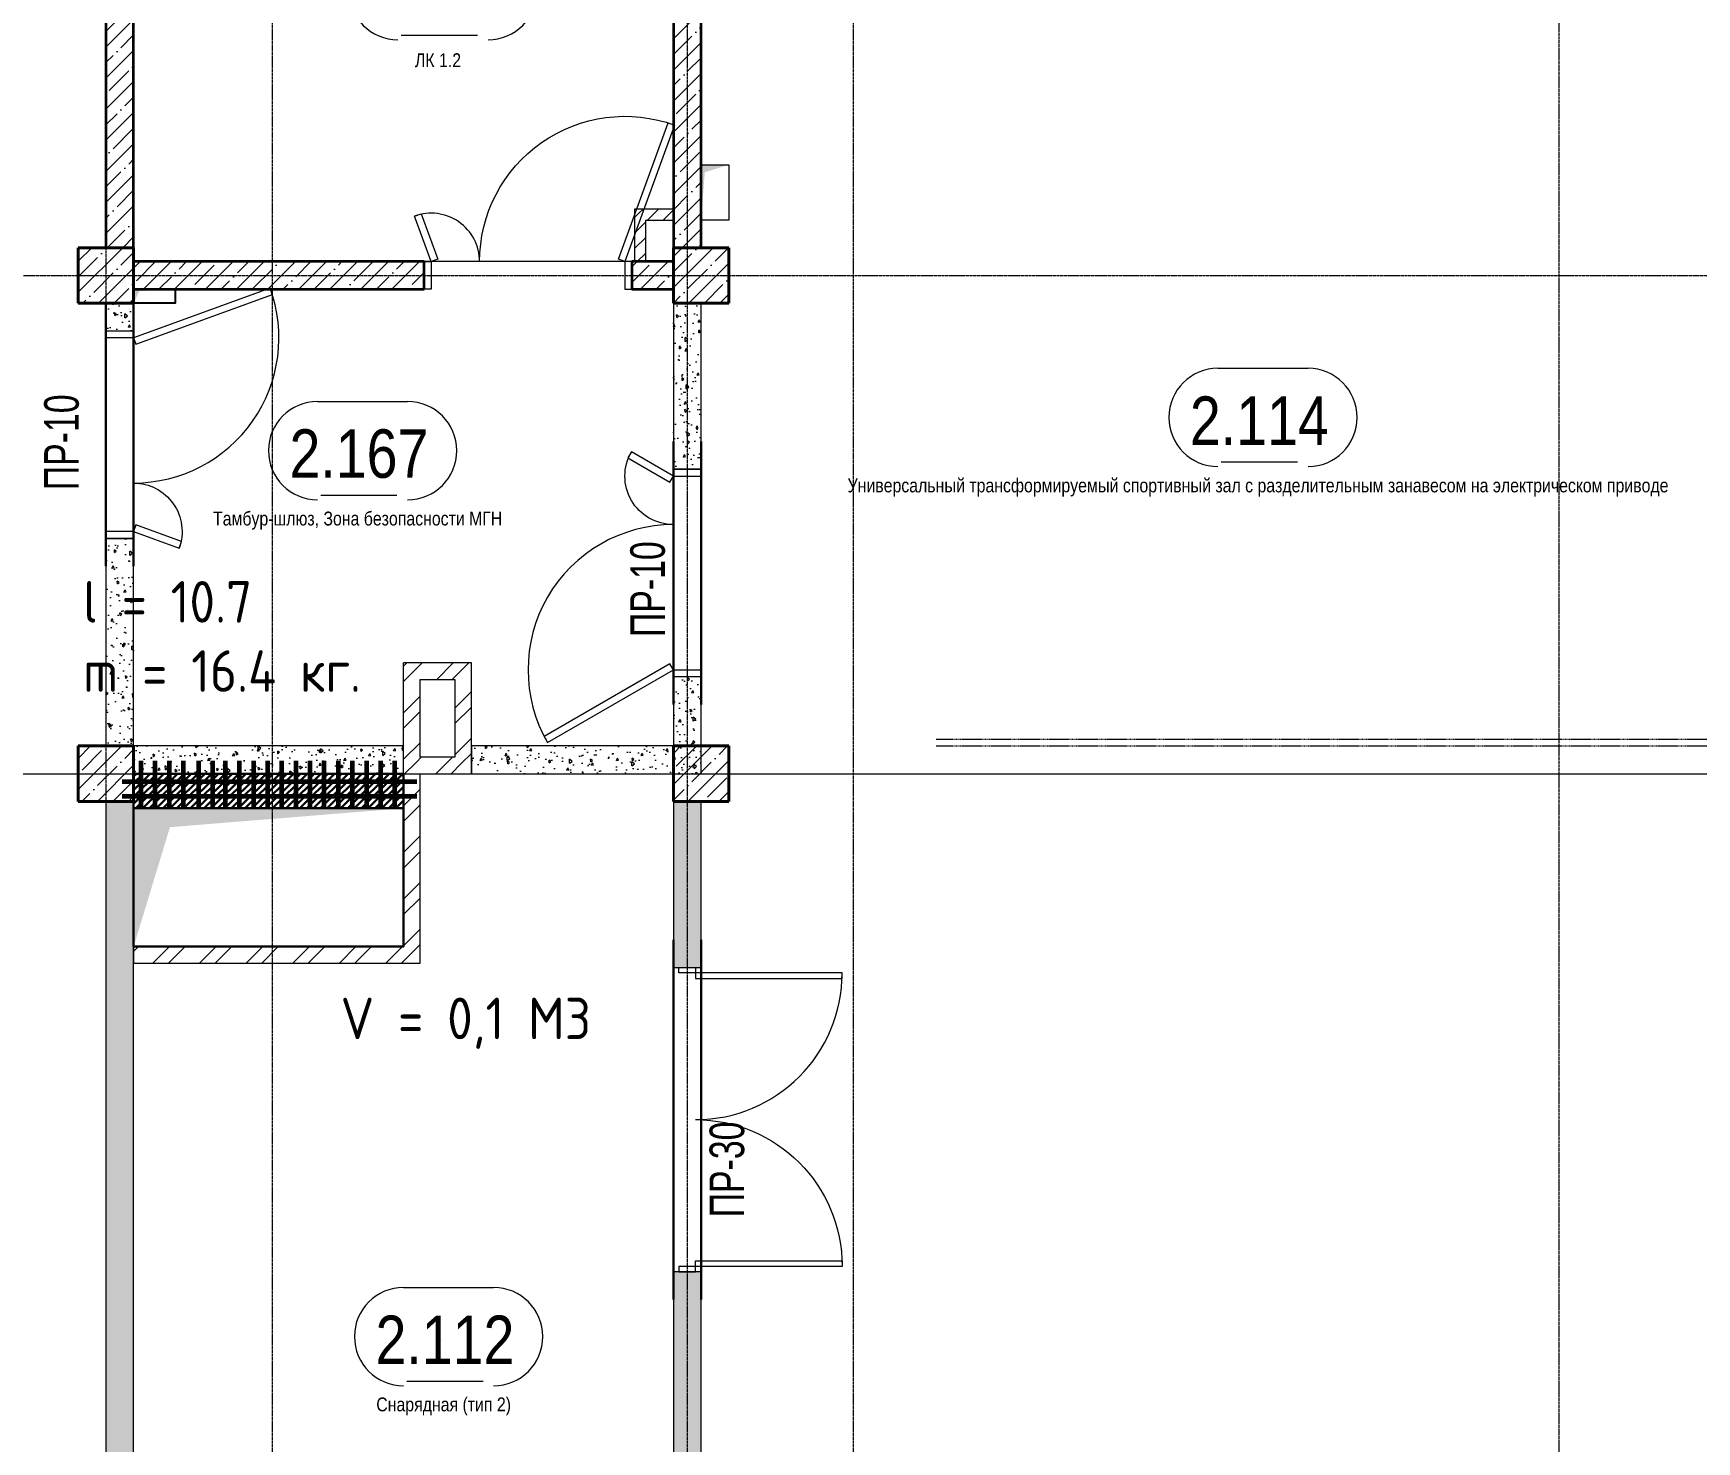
# Model space of a CAD drawing. Header units: millimetres. Extents: x -65509 to 912790, y 446 to 713294.
# Drawn here: x 194770 to 206790, y 238548 to 248725 of the extents above; entities that cross this region are included whole.
import ezdxf
from ezdxf.enums import TextEntityAlignment as Align

# ---------------------------------------------------------------- set-up
doc = ezdxf.new("R2010")
doc.units = ezdxf.units.MM
for name, pattern in [('CENTER2', [28.575, 19.05, -3.175, 3.175, -3.175]), ('HIDDEN', [9.525, 6.35, -3.175]), ('HIDDEN2', [4.7625, 3.175, -1.5875])]:
    doc.linetypes.add(name, pattern=pattern)
doc.layers.get('Defpoints').update_dxf_attribs({"color": 250})
for name, color, linetype, lineweight in [('10.5) Арматура', 6, 'Continuous', 60), ('10.6) Диафрагмы', 90, 'Continuous', 30), ('АР_Area', 250, 'Continuous', 5), ('АР_Двери', 5, 'Continuous', 9), ('АР_Колонны', 250, 'Continuous', 30), ('АР_Стены ЖБ', 250, 'Continuous', 35), ('АР_Стены кирпич', 250, 'Continuous', 20), ('АР_Стены ПЕНОблок', 250, 'Continuous', 20), ('АР_Штриховка', 250, 'Continuous', 0), ('ОВ_Кондиционирование', 250, 'Continuous', 25), ('ОВ_Отопление', 250, 'Continuous', 5), ('ОВ_Шахты', 250, 'Continuous', 5), ('РД_Оси_100', 250, 'Continuous', 0), ('ТХ_Оборудование', 250, 'Continuous', 9)]:
    doc.layers.add(name, color=color, linetype=linetype, lineweight=lineweight)
for name, color, linetype, lineweight, plot in [('АР_Делит', 250, 'Continuous', 0, False), ('РД_Проем', 250, 'Continuous', 0, False), ('РД_проем_инж перемыч_подсчет', 250, 'Continuous', 30, False)]:
    doc.layers.add(name, color=color, linetype=linetype, lineweight=lineweight, plot=plot)
doc.layers.add('РД_Перемычка инж проемов', color=250, linetype='Continuous')
doc.styles.add('Arial0', font='arial.ttf')
doc.styles.add('style1', font='ARIALN.TTF')
doc.styles.add('ккк', font='isocpeur.ttf', dxfattribs={"width": 0.85, "oblique": 15})
doc.styles.add('СПДС', font='isocpeur.ttf', dxfattribs={"width": 0.9})
pattern_1 = [(45, (142195.16, 127275.07), (-112.2532, 112.2532), []), (45, (142307.41, 127275.07), (-112.2532, 112.2532), [198.4375, -39.6875, 0, -39.6875])]
pattern_2 = [(45, (142195.16, 127275.07), (-168.3798, 168.3798), []), (45, (142307.4, 127275.07), (-168.3798, 168.3798), [])]

# ---------------------------------------------------------------- blocks, each defined once
blk = doc.blocks.new('СОШ_2200_АР_ОСИ_М100_28.05.24')
at = {"layer": 'РД_Оси_100', "linetype": 'CENTER2'}
for p, q in [((63600, -6155), (63600, 139938.679)), ((-5954.958, 119700), (119910, 119700)), ((-5954.958, 116100), (119910, 116100)), ((35037.55, 116100), (119910, 116100))]:
    blk.add_line(p, q, dxfattribs=at)
for points in [[(53100, 139938.679), (53100, -5755), (52949.266, -6155)], [(54300, 139938.679), (54300, -6155)], [(57300, 139938.679), (57300, -6155)], [(58500, 139938.679), (58500, -6155)]]:
    blk.add_lwpolyline(points, dxfattribs=at)
blk = doc.blocks.new('otv')
at = {"linetype": 'Continuous'}
blk.add_lwpolyline([(0, -1), (0, 0), (1, 0), (1, -1)], close=True, dxfattribs=at)
blk.add_solid([(0, -1), (0, 0), (0.1346, -0.1366), (1, 0)], dxfattribs=at)
blk = doc.blocks.new('MOK-МаркаПом_овал_ареал')
for p, q in [((-2.99, 3.76), (3.52, 3.76)), ((-2.75, -3), (2.75, -3))]:
    blk.add_line(p, q)
for centre, radius, start, end in [((-2.99, 0.21), 3.55, 90, 270), ((3.52, 0.21), 3.55, 270, 90), ((-7.41, 0), 7.16, 0, 0.001)]:
    blk.add_arc(centre, radius, start, end)
at = {"color": 0, "style": 'style1'}
blk.add_attdef('АР-ПОМЕЩЕНИЕ:НОМЕР', text='', height=3, dxfattribs=at).set_placement((0.26, 0), align=Align.MIDDLE)
blk = doc.blocks.new('MOK-МаркаПеремычки')
at = {"color": 0, "style": 'ккк', "oblique": 15, "width": 0.85}
blk.add_attdef('АР-ПРОЕМ:ПЕРЕМЫЧКА', text='', height=2.5, dxfattribs=at).set_placement((0, 0), align=Align.MIDDLE)

msp = doc.modelspace()

# ---------------------------------------------------------------- hatches: boundary and pattern name
at = {"layer": '10.6) Диафрагмы'}
h = msp.add_hatch(dxfattribs=at)
h.set_pattern_fill('ANSI31', color=256, scale=11)
h.paths.add_polyline_path([(197445.155, 243375.073), (195495.157, 243375.073), (195495.157, 243125.073), (197445.155, 243125.073)])
at = {"layer": 'АР_Штриховка', "linetype": 'Continuous', "lineweight": 5}
h = msp.add_hatch(dxfattribs=at)
h.set_pattern_fill('ANSI35', color=256, scale=25, angle=-360, style=0)
h.set_pattern_definition([(45, (142195.16, 127275.07), (-112.2532, 112.2532), []), (45, (142307.41, 127275.07), (-112.2532, 112.2532), [198.4375, -39.6875, 0, -39.6875])])
h.paths.add_polyline_path([(195495.157, 249775.073), (195295.157, 249775.073), (195295.157, 247175.073), (195495.157, 247175.073)], flags=0)
h = msp.add_hatch(dxfattribs=at)
h.set_pattern_fill('ANSI35', color=256, scale=25, angle=-360, style=0)
h.set_pattern_definition([(45, (142195.16, 127275.07), (-112.2532, 112.2532), []), (45, (142307.41, 127275.07), (-112.2532, 112.2532), [198.4375, -39.6875, 0, -39.6875])])
h.paths.add_polyline_path([(199595.158, 249775.073), (199395.158, 249775.073), (199395.157, 247175.073), (199595.157, 247175.073)], flags=0)
at = {"layer": 'АР_Штриховка', "linetype": 'Continuous', "lineweight": 0, "ltscale": 0.5}
h = msp.add_hatch(dxfattribs=at)
h.set_pattern_fill('ANSI31', color=256, scale=25, style=0)
h.set_pattern_definition([(45, (142195.16, 127275.07), (-56.1266, 56.1266), [])])
h.paths.add_polyline_path([(199115.157, 247075.073), (199195.157, 247075.073), (199195.157, 247375.073), (199115.157, 247455.073)], flags=0)
h = msp.add_hatch(dxfattribs=at)
h.set_pattern_fill('ANSI31', color=256, scale=25, angle=-360, style=0)
h.set_pattern_definition([(45, (142195.16, 127275.07), (-56.1266, 56.1266), [])])
h.paths.add_polyline_path([(199395.6, 247375.073), (199395.6, 247455.073), (199115.157, 247455.073), (199195.157, 247375.073)], flags=0)
at = {"layer": 'АР_Штриховка', "linetype": 'Continuous', "lineweight": 5}
h = msp.add_hatch(dxfattribs=at)
h.set_pattern_fill('ANSI35', color=256, scale=25, style=0)
h.set_pattern_definition(pattern_1)
h.paths.add_polyline_path([(195095.157, 246775.073), (195495.157, 246775.073), (195495.157, 247175.073), (195095.157, 247175.073)], flags=0)
h = msp.add_hatch(dxfattribs=at)
h.set_pattern_fill('ANSI35', color=256, scale=25, style=0)
h.set_pattern_definition(pattern_1)
h.paths.add_polyline_path([(199395.158, 246775.073), (199795.158, 246775.073), (199795.158, 247175.073), (199395.158, 247175.073)], flags=0)
h = msp.add_hatch(dxfattribs=at)
h.set_pattern_fill('ANSI35', color=256, scale=25, angle=-360, style=0)
h.set_pattern_definition(pattern_1)
h.paths.add_polyline_path([(199395.158, 246875.073), (199395.158, 247075.073), (199095.158, 247075.073), (199095.158, 246875.073)], flags=0)
h.paths.add_polyline_path([(197595.158, 246875.073), (197595.158, 247075.073), (195495.157, 247075.073), (195495.157, 246875.073)], flags=0)
at = {"layer": 'АР_Штриховка', "linetype": 'Continuous', "lineweight": 0}
h = msp.add_hatch(dxfattribs=at)
h.set_pattern_fill('AR-CONC', color=256, angle=-315, style=0)
h.set_pattern_definition([(95, (142195.16, 127275.07), (140.09465, 117.55338), [19.05, -209.55]), (40, (142195.16, 127275.07), (-160.01845, 110.17673), [15.24, -167.64058]), (145.45144, (142206.83, 127284.87), (-19.9238, 227.7301), [16.19, -178.09024]), (91.1842, (142159.24, 127311), (221.41024, 161.9534), [28.575, -314.325]), (141.63556, (142177.7, 127324.5), (-7.0866, 342.82676), [24.285, -267.1356]), (36.18415, (142159.24, 127311), (-7.0866, 342.82676), [22.85997, -251.45973]), (66, (142186.18, 127319.97), (179.51998, 34.89515), [19.05, -209.55]), (11, (142186.18, 127319.97), (-86.53993, 173.9412), [15.24, -167.64]), (116.45145, (142201.14, 127322.88), (92.98005, 208.83634), [16.19, -178.08994]), (82.5, (142195.16, 127275.07), (-57.60547, 61.973414), [0, -165.608, 0, -170.18, 0, -168.275]), (52.5, (142195.16, 127275.07), (-23.58973, 118.087), [0, -97.028, 0, -161.798, 0, -64.135]), (12.5, (142155.105, 127235.02), (99.927863, 91.826196), [0, -63.5, 0, -198.12, 0, -262.89]), (2.5, (142137.14, 127217.06), (86.7639, 122.72239), [0, -82.55, 0, -131.572, 0, -186.69])])
h.paths.add_polyline_path([(195495.157, 246775.073), (195295.157, 246775.073), (195295.157, 246575.073), (195495.157, 246575.073)], flags=0)
h.paths.add_polyline_path([(195495.157, 245075.073), (195295.157, 245075.073), (195295.157, 243575.073), (195495.157, 243575.073)], flags=0)
h = msp.add_hatch(dxfattribs=at)
h.set_pattern_fill('AR-CONC', color=256, angle=-315, style=0)
h.set_pattern_definition([(95, (142195.16, 127275.07), (140.09465, 117.55338), [19.05, -209.55]), (40, (142195.16, 127275.07), (-160.01845, 110.17673), [15.24, -167.64058]), (145.45144, (142206.83, 127284.87), (-19.9238, 227.7301), [16.19, -178.09024]), (91.1842, (142159.24, 127311), (221.41024, 161.9534), [28.575, -314.325]), (141.63556, (142177.7, 127324.5), (-7.0866, 342.82676), [24.285, -267.1356]), (36.18415, (142159.24, 127311), (-7.0866, 342.82676), [22.85997, -251.45973]), (66, (142186.18, 127319.97), (179.51998, 34.89515), [19.05, -209.55]), (11, (142186.18, 127319.97), (-86.53993, 173.9412), [15.24, -167.64]), (116.45145, (142201.14, 127322.88), (92.98005, 208.83634), [16.19, -178.08994]), (82.5, (142195.16, 127275.07), (-57.60547, 61.973414), [0, -165.608, 0, -170.18, 0, -168.275]), (52.5, (142195.16, 127275.07), (-23.58973, 118.087), [0, -97.028, 0, -161.798, 0, -64.135]), (12.5, (142155.105, 127235.02), (99.927863, 91.826196), [0, -63.5, 0, -198.12, 0, -262.89]), (2.5, (142137.14, 127217.06), (86.7639, 122.72239), [0, -82.55, 0, -131.572, 0, -186.69])])
h.paths.add_polyline_path([(199595.157, 246775.073), (199395.157, 246775.073), (199395.157, 245575.073), (199595.157, 245575.073)], flags=0)
h.paths.add_polyline_path([(199595.157, 244075.073), (199395.157, 244075.073), (199395.157, 243575.073), (199595.157, 243375.073)], flags=0)
h = msp.add_hatch(dxfattribs=at)
h.set_pattern_fill('ANSI32', color=256, scale=25, style=0)
h.set_pattern_definition([(45, (142195.16, 127275.07), (-168.3798, 168.3798), []), (45, (142307.4, 127275.07), (-168.3798, 168.3798), [])])
h.paths.add_polyline_path([(197445.54, 242125.073), (197565.54, 242005.073), (197565.54, 243375.073), (197535.54, 243455.073), (197445.54, 243495.073)], flags=0)
h.paths.add_polyline_path([(197445.54, 243495.073), (197535.54, 243455.073), (197565.54, 243495.073), (197565.54, 244055.168), (197445.54, 244175.168)], flags=0)
h = msp.add_hatch(dxfattribs=at)
h.set_pattern_fill('ANSI32', color=256, scale=25, angle=-360, style=0)
h.set_pattern_definition([(45, (142195.16, 127275.07), (-168.3798, 168.3798), []), (45, (142307.4, 127275.07), (-168.3798, 168.3798), [])])
h.paths.add_polyline_path([(197445.54, 244175.168), (197565.54, 244055.168), (197815.54, 244055.168), (197935.54, 244175.168)], flags=0)
h = msp.add_hatch(dxfattribs=at)
h.set_pattern_fill('ANSI32', color=256, scale=25, angle=-360, style=0)
h.set_pattern_definition([(45, (142195.16, 127275.07), (-168.3798, 168.3798), []), (45, (142307.4, 127275.07), (-168.3798, 168.3798), [])])
h.paths.add_polyline_path([(197935.54, 244175.168), (197815.54, 244055.168), (197815.54, 243495.073), (197935.54, 243375.073)], flags=0)
at = {"layer": 'АР_Штриховка', "linetype": 'Continuous', "lineweight": 5}
h = msp.add_hatch(dxfattribs=at)
h.set_pattern_fill('ANSI35', color=256, scale=25, style=0)
h.set_pattern_definition(pattern_1)
h.paths.add_polyline_path([(195095.157, 243175.073), (195495.157, 243175.073), (195495.157, 243575.073), (195095.157, 243575.073)], flags=0)
at = {"layer": 'АР_Штриховка', "linetype": 'Continuous', "lineweight": 0}
h = msp.add_hatch(dxfattribs=at)
h.set_pattern_fill('AR-CONC', color=256, angle=-315, style=0)
h.set_pattern_definition([(95, (142195.16, 127275.07), (140.09465, 117.55338), [19.05, -209.55]), (40, (142195.16, 127275.07), (-160.01845, 110.17673), [15.24, -167.64058]), (145.45144, (142206.83, 127284.87), (-19.9238, 227.7301), [16.19, -178.09024]), (91.1842, (142159.24, 127311), (221.41024, 161.9534), [28.575, -314.325]), (141.63556, (142177.7, 127324.5), (-7.0866, 342.82676), [24.285, -267.1356]), (36.18415, (142159.24, 127311), (-7.0866, 342.82676), [22.85997, -251.45973]), (66, (142186.18, 127319.97), (179.51998, 34.89515), [19.05, -209.55]), (11, (142186.18, 127319.97), (-86.53993, 173.9412), [15.24, -167.64]), (116.45145, (142201.14, 127322.88), (92.98005, 208.83634), [16.19, -178.08994]), (82.5, (142195.16, 127275.07), (-57.60547, 61.973414), [0, -165.608, 0, -170.18, 0, -168.275]), (52.5, (142195.16, 127275.07), (-23.58973, 118.087), [0, -97.028, 0, -161.798, 0, -64.135]), (12.5, (142155.105, 127235.02), (99.927863, 91.826196), [0, -63.5, 0, -198.12, 0, -262.89]), (2.5, (142137.14, 127217.06), (86.7639, 122.72239), [0, -82.55, 0, -131.572, 0, -186.69])])
h.paths.add_polyline_path([(197445.157, 243375.073), (197445.157, 243575.073), (195495.157, 243575.073), (195495.157, 243375.073)], flags=0)
h = msp.add_hatch(dxfattribs=at)
h.set_pattern_fill('AR-CONC', color=256, angle=-315, style=0)
h.set_pattern_definition([(95, (142195.16, 127275.07), (140.09465, 117.55338), [19.05, -209.55]), (40, (142195.16, 127275.07), (-160.01845, 110.17673), [15.24, -167.64058]), (145.45144, (142206.83, 127284.87), (-19.9238, 227.7301), [16.19, -178.09024]), (91.1842, (142159.24, 127311), (221.41024, 161.9534), [28.575, -314.325]), (141.63556, (142177.7, 127324.5), (-7.0866, 342.82676), [24.285, -267.1356]), (36.18415, (142159.24, 127311), (-7.0866, 342.82676), [22.85997, -251.45973]), (66, (142186.18, 127319.97), (179.51998, 34.89515), [19.05, -209.55]), (11, (142186.18, 127319.97), (-86.53993, 173.9412), [15.24, -167.64]), (116.45145, (142201.14, 127322.88), (92.98005, 208.83634), [16.19, -178.08994]), (82.5, (142195.16, 127275.07), (-57.60547, 61.973414), [0, -165.608, 0, -170.18, 0, -168.275]), (52.5, (142195.16, 127275.07), (-23.58973, 118.087), [0, -97.028, 0, -161.798, 0, -64.135]), (12.5, (142155.105, 127235.02), (99.927863, 91.826196), [0, -63.5, 0, -198.12, 0, -262.89]), (2.5, (142137.14, 127217.06), (86.7639, 122.72239), [0, -82.55, 0, -131.572, 0, -186.69])])
h.paths.add_polyline_path([(199595.157, 243375.073), (199395.157, 243575.073), (197935.54, 243575.073), (197935.54, 243375.073)], flags=0)
at = {"layer": 'АР_Штриховка', "linetype": 'Continuous', "lineweight": 5}
h = msp.add_hatch(dxfattribs=at)
h.set_pattern_fill('ANSI35', color=256, scale=25, style=0)
h.set_pattern_definition(pattern_1)
h.paths.add_polyline_path([(199395.157, 243175.073), (199795.157, 243175.073), (199795.157, 243575.073), (199395.157, 243575.073)], flags=0)
at = {"layer": 'АР_Штриховка', "linetype": 'Continuous', "lineweight": 0}
h = msp.add_hatch(dxfattribs=at)
h.set_pattern_fill('ANSI32', color=256, scale=25, style=0)
h.set_pattern_definition(pattern_2)
h.paths.add_polyline_path([(197935.54, 243375.073), (197815.54, 243495.073), (197565.54, 243495.073), (197535.54, 243455.073), (197565.54, 243375.073)], flags=0)
h = msp.add_hatch(dxfattribs=at)
h.set_pattern_fill('AR-CONC', color=256, angle=-315, style=0)
h.set_pattern_definition([(95, (142195.16, 127275.07), (140.09465, 117.55338), [19.05, -209.55]), (40, (142195.16, 127275.07), (-160.01845, 110.17673), [15.24, -167.64058]), (145.45144, (142206.83, 127284.87), (-19.9238, 227.7301), [16.19, -178.09024]), (91.1842, (142159.24, 127311), (221.41024, 161.9534), [28.575, -314.325]), (141.63556, (142177.7, 127324.5), (-7.0866, 342.82676), [24.285, -267.1356]), (36.18415, (142159.24, 127311), (-7.0866, 342.82676), [22.85997, -251.45973]), (66, (142186.18, 127319.97), (179.51998, 34.89515), [19.05, -209.55]), (11, (142186.18, 127319.97), (-86.53993, 173.9412), [15.24, -167.64]), (116.45145, (142201.14, 127322.88), (92.98005, 208.83634), [16.19, -178.08994]), (82.5, (142195.16, 127275.07), (-57.60547, 61.973414), [0, -165.608, 0, -170.18, 0, -168.275]), (52.5, (142195.16, 127275.07), (-23.58973, 118.087), [0, -97.028, 0, -161.798, 0, -64.135]), (12.5, (142155.105, 127235.02), (99.927863, 91.826196), [0, -63.5, 0, -198.12, 0, -262.89]), (2.5, (142137.14, 127217.06), (86.7639, 122.72239), [0, -82.55, 0, -131.572, 0, -186.69])])
h.paths.add_polyline_path([(195495.157, 243175.073), (195295.157, 243175.073), (195295.157, 237575.073), (195495.157, 237575.073)], flags=0)
h = msp.add_hatch(dxfattribs=at)
h.set_pattern_fill('AR-CONC', color=256, angle=-315, style=0)
h.set_pattern_definition([(95, (142195.16, 127275.07), (140.09465, 117.55338), [19.05, -209.55]), (40, (142195.16, 127275.07), (-160.01845, 110.17673), [15.24, -167.64058]), (145.45144, (142206.83, 127284.87), (-19.9238, 227.7301), [16.19, -178.09024]), (91.1842, (142159.24, 127311), (221.41024, 161.9534), [28.575, -314.325]), (141.63556, (142177.7, 127324.5), (-7.0866, 342.82676), [24.285, -267.1356]), (36.18415, (142159.24, 127311), (-7.0866, 342.82676), [22.85997, -251.45973]), (66, (142186.18, 127319.97), (179.51998, 34.89515), [19.05, -209.55]), (11, (142186.18, 127319.97), (-86.53993, 173.9412), [15.24, -167.64]), (116.45145, (142201.14, 127322.88), (92.98005, 208.83634), [16.19, -178.08994]), (82.5, (142195.16, 127275.07), (-57.60547, 61.973414), [0, -165.608, 0, -170.18, 0, -168.275]), (52.5, (142195.16, 127275.07), (-23.58973, 118.087), [0, -97.028, 0, -161.798, 0, -64.135]), (12.5, (142155.105, 127235.02), (99.927863, 91.826196), [0, -63.5, 0, -198.12, 0, -262.89]), (2.5, (142137.14, 127217.06), (86.7639, 122.72239), [0, -82.55, 0, -131.572, 0, -186.69])])
h.paths.add_polyline_path([(199595.157, 243175.073), (199395.157, 243175.073), (199395.157, 241975.073), (199595.157, 241975.073)], flags=0)
h.paths.add_polyline_path([(199595.157, 239775.073), (199395.157, 239775.073), (199395.157, 237575.073), (199595.157, 237575.073)], flags=0)
h = msp.add_hatch(dxfattribs=at)
h.set_pattern_fill('ANSI32', color=256, scale=25, style=0)
h.set_pattern_definition(pattern_2)
h.paths.add_polyline_path([(197565.54, 242005.073), (197445.54, 242125.073), (195495.157, 242125.073), (195495.157, 242005.073)], flags=0)

# ---------------------------------------------------------------- linework, layer by layer
at = {"layer": '10.5) Арматура'}
for points in [[(195549.555, 243125.073), (195549.555, 243469.051)], [(195651.645, 243125.073), (195651.645, 243469.051)], [(195753.735, 243125.073), (195753.735, 243469.051)], [(195855.825, 243125.073), (195855.825, 243469.051)], [(195965.607, 243125.073), (195965.607, 243469.051)], [(196067.697, 243125.073), (196067.697, 243469.051)], [(196158.421, 243125.073), (196158.421, 243469.051)], [(196260.511, 243125.073), (196260.511, 243469.051)], [(196362.601, 243125.073), (196362.601, 243469.051)], [(196464.691, 243125.073), (196464.691, 243469.051)], [(196566.781, 243125.073), (196566.781, 243469.051)], [(196668.871, 243125.073), (196668.871, 243469.051)], [(196770.96, 243125.073), (196770.96, 243469.051)], [(196873.05, 243125.073), (196873.05, 243469.051)], [(196975.14, 243125.073), (196975.14, 243469.051)], [(197077.23, 243125.073), (197077.23, 243469.051)], [(197179.32, 243125.073), (197179.32, 243469.051)], [(197281.41, 243125.073), (197281.41, 243469.051)], [(197383.5, 243125.073), (197383.5, 243469.051)], [(195412.363, 243317.559), (197541.653, 243317.559)], [(195412.363, 243213.328), (197541.653, 243213.328)]]:
    msp.add_lwpolyline(points, dxfattribs=at)
at = {"layer": '10.6) Диафрагмы'}
for points in [[(197445.155, 242125.073), (195495.157, 242125.073), (195495.157, 243375.073), (197445.155, 243375.073)], [(195495.157, 243125.073), (197445.155, 243125.073), (197445.155, 242125.073), (195495.157, 242125.073)]]:
    msp.add_lwpolyline(points, close=True, dxfattribs=at)
at = {"layer": 'АР_Двери', "linetype": 'Continuous', "lineweight": 9}
for points in [[(199045.158, 247075.073), (198998.173, 247092.174), (199357.294, 248078.851), (199404.279, 248061.75)], [(197525.451, 247403.965), (197572.435, 247421.066), (197692.142, 247092.174), (197645.158, 247075.073)], [(197645.158, 246875.073), (197595.158, 246875.073), (197595.158, 247075.073), (197645.158, 247075.073)], [(199045.158, 246875.073), (199095.158, 246875.073), (199095.158, 247075.073), (199045.158, 247075.073)], [(195495.157, 246525.073), (195512.258, 246478.088), (196498.936, 246837.209), (196481.835, 246884.194)], [(195295.157, 246525.073), (195295.157, 246575.073), (195495.157, 246575.073), (195495.157, 246525.073)], [(199092.049, 245700.073), (199067.049, 245656.772), (199370.157, 245481.772), (199395.157, 245525.073)], [(199595.157, 245525.073), (199595.157, 245575.073), (199395.157, 245575.073), (199395.157, 245525.073)], [(195295.157, 245125.073), (195295.157, 245075.073), (195495.157, 245075.073), (195495.157, 245125.073)], [(195824.05, 245005.366), (195841.151, 245052.35), (195512.258, 245172.057), (195495.157, 245125.073)], [(199395.157, 244125.073), (199370.157, 244168.374), (198460.831, 243643.374), (198485.831, 243600.073)], [(199595.157, 244125.073), (199595.157, 244075.073), (199395.157, 244075.073), (199395.157, 244125.073)], [(199435.157, 241935.073), (199435.157, 241975.073), (199555.157, 241975.073), (199555.157, 241935.073)], [(199555.157, 241935.073), (199555.157, 241895.073), (200615.157, 241895.073), (200615.157, 241935.073)], [(199435.157, 239815.073), (199435.157, 239775.073), (199555.157, 239775.073), (199555.157, 239815.073)], [(199555.157, 239815.073), (199555.157, 239855.073), (200615.157, 239855.073), (200615.157, 239815.073)]]:
    msp.add_lwpolyline(points, close=True, dxfattribs=at)
at = {"layer": 'АР_Двери', "linetype": 'Continuous', "lineweight": 9, "extrusion": (0, 0, -1)}
for centre, radius, start, end in [((-199045.158, 247075.073), 1050, 0, 110), ((-199395.157, 245525.073), 350, 270, 30), ((-195495.157, 245125.073), 350, 90, 200), ((-199555.157, 239815.073), 1060, 90.0000002, 180.0000002)]:
    msp.add_arc(centre, radius, start, end, dxfattribs=at)
at = {"layer": 'АР_Двери', "linetype": 'Continuous', "lineweight": 9}
for centre, radius, start, end in [((197645.158, 247075.073), 350, 0, 110), ((195495.157, 246525.073), 1050, 270, 20), ((199395.157, 244125.073), 1050, 90.0000001, 210.0000001), ((199555.157, 241935.073), 1060, 270, 0)]:
    msp.add_arc(centre, radius, start, end, dxfattribs=at)
at = {"layer": 'АР_Делит'}
msp.add_lwpolyline([(195495.155, 247075.073), (195495.155, 255975.073), (199395.157, 255975.073), (199395.157, 247075.073)], close=True, dxfattribs=at)
at = {"layer": 'АР_Колонны', "linetype": 'HIDDEN2', "lineweight": 25}
for p, q in [((195095.157, 247175.073), (195495.157, 247175.073)), ((195095.157, 246775.073), (195095.157, 247175.073)), ((195495.157, 247175.073), (195495.157, 246775.073)), ((199395.158, 247175.073), (199795.158, 247175.073)), ((199395.158, 246775.073), (199395.158, 247175.073)), ((199795.158, 247175.073), (199795.158, 246775.073)), ((195495.157, 246775.073), (195095.157, 246775.073)), ((199795.158, 246775.073), (199395.158, 246775.073)), ((195095.157, 243575.073), (195495.157, 243575.073)), ((195095.157, 243175.073), (195095.157, 243575.073)), ((195495.157, 243575.073), (195495.157, 243175.073)), ((199395.157, 243575.073), (199795.157, 243575.073)), ((199395.157, 243175.073), (199395.157, 243575.073)), ((199795.157, 243575.073), (199795.157, 243175.073)), ((195495.157, 243175.073), (195095.157, 243175.073)), ((199795.157, 243175.073), (199395.157, 243175.073))]:
    msp.add_line(p, q, dxfattribs=at)
at = {"layer": 'АР_Колонны', "linetype": 'Continuous', "lineweight": 35}
for p, q in [((195095.157, 247175.073), (195495.157, 247175.073)), ((195095.157, 246775.073), (195095.157, 247175.073)), ((195495.157, 246775.073), (195495.157, 247175.073)), ((199395.158, 247175.073), (199795.158, 247175.073)), ((199395.158, 246775.073), (199395.158, 247175.073)), ((199795.158, 246775.073), (199795.158, 247175.073)), ((195095.157, 246775.073), (195495.157, 246775.073)), ((199395.158, 246775.073), (199795.158, 246775.073)), ((195095.157, 243575.073), (195495.157, 243575.073)), ((195095.157, 243175.073), (195095.157, 243575.073)), ((195495.157, 243175.073), (195495.157, 243575.073)), ((199395.157, 243575.073), (199795.157, 243575.073)), ((199395.157, 243175.073), (199395.157, 243575.073)), ((199795.157, 243175.073), (199795.157, 243575.073)), ((195095.157, 243175.073), (195495.157, 243175.073)), ((199395.157, 243175.073), (199795.157, 243175.073))]:
    msp.add_line(p, q, dxfattribs=at)
at = {"layer": 'АР_Стены ЖБ', "linetype": 'Continuous', "lineweight": 35}
for p, q in [((195295.157, 249775.073), (195295.157, 247175.073)), ((195495.157, 247175.073), (195495.157, 249775.073)), ((199395.158, 249775.073), (199395.157, 247175.073)), ((199595.157, 247175.073), (199595.158, 249775.073)), ((195295.157, 247175.073), (195495.157, 247175.073)), ((199395.157, 247175.073), (199595.157, 247175.073)), ((197595.158, 247075.073), (195495.157, 247075.073)), ((195495.157, 247075.073), (195495.157, 246875.073)), ((197595.158, 246875.073), (197595.158, 247075.073)), ((199395.158, 247075.073), (199095.158, 247075.073)), ((199095.158, 247075.073), (199095.158, 246875.073)), ((199395.158, 246875.073), (199395.158, 247075.073)), ((195495.157, 246875.073), (197595.158, 246875.073)), ((199095.158, 246875.073), (199395.158, 246875.073))]:
    msp.add_line(p, q, dxfattribs=at)
at = {"layer": 'АР_Стены ЖБ', "linetype": 'Continuous', "lineweight": 40}
for p, q in [((195495.157, 247175.073), (195095.157, 247175.073)), ((195095.157, 247175.073), (195095.157, 246775.073)), ((195495.157, 246775.073), (195495.157, 247175.073)), ((199795.158, 247175.073), (199395.158, 247175.073)), ((199395.158, 247175.073), (199395.158, 246775.073)), ((199795.158, 246775.073), (199795.158, 247175.073)), ((195095.157, 246775.073), (195495.157, 246775.073)), ((199395.158, 246775.073), (199795.158, 246775.073)), ((195495.157, 243575.073), (195095.157, 243575.073)), ((195095.157, 243575.073), (195095.157, 243175.073)), ((195495.157, 243175.073), (195495.157, 243575.073)), ((199795.157, 243575.073), (199395.157, 243575.073)), ((199395.157, 243575.073), (199395.157, 243175.073)), ((199795.157, 243175.073), (199795.157, 243575.073)), ((195095.157, 243175.073), (195495.157, 243175.073)), ((199395.157, 243175.073), (199795.157, 243175.073))]:
    msp.add_line(p, q, dxfattribs=at)
at = {"layer": 'АР_Стены кирпич', "linetype": 'Continuous', "lineweight": 20}
for p, q in [((197445.54, 242125.073), (197445.54, 244175.168)), ((197935.54, 244175.168), (197445.54, 244175.168)), ((197935.54, 243375.073), (197935.54, 244175.168)), ((197565.54, 243495.073), (197565.54, 244055.168)), ((197565.54, 244055.168), (197815.54, 244055.168)), ((197815.54, 244055.168), (197815.54, 243495.073)), ((197815.54, 243495.073), (197565.54, 243495.073)), ((197565.54, 242005.073), (197565.54, 243375.073)), ((197565.54, 243375.073), (197935.54, 243375.073)), ((197445.54, 242125.073), (195495.157, 242125.073)), ((195495.157, 242125.073), (195495.157, 242005.073)), ((195495.157, 242005.073), (197565.54, 242005.073))]:
    msp.add_line(p, q, dxfattribs=at)
at = {"layer": 'АР_Стены ПЕНОблок', "linetype": 'Continuous', "lineweight": 20}
for p, q in [((199115.157, 247455.073), (199115.157, 247075.073)), ((199395.6, 247455.073), (199115.157, 247455.073)), ((199195.157, 247075.073), (199195.157, 247375.073)), ((199195.157, 247375.073), (199395.6, 247375.073)), ((199395.6, 247375.073), (199395.6, 247455.073)), ((199115.157, 247075.073), (199195.157, 247075.073)), ((195495.157, 246775.073), (195295.157, 246775.073)), ((195295.157, 246775.073), (195295.157, 246575.073)), ((195495.157, 246575.073), (195495.157, 246775.073)), ((199595.157, 246775.073), (199395.157, 246775.073)), ((199395.157, 246775.073), (199395.157, 245575.073)), ((199595.157, 245575.073), (199595.157, 246775.073)), ((195295.157, 246575.073), (195495.157, 246575.073)), ((199395.157, 245575.073), (199595.157, 245575.073)), ((195495.157, 245075.073), (195295.157, 245075.073)), ((195295.157, 245075.073), (195295.157, 243575.073)), ((195495.157, 243575.073), (195495.157, 245075.073)), ((199595.157, 244075.073), (199395.157, 244075.073)), ((199395.157, 244075.073), (199395.157, 243575.073)), ((199595.157, 243375.073), (199595.157, 244075.073)), ((195295.157, 243575.073), (195495.157, 243575.073)), ((197445.157, 243575.073), (195495.157, 243575.073)), ((195495.157, 243575.073), (195495.157, 243375.073)), ((197445.157, 243375.073), (197445.157, 243575.073)), ((199395.157, 243575.073), (197935.54, 243575.073)), ((197935.54, 243575.073), (197935.54, 243375.073)), ((195495.157, 243375.073), (197445.157, 243375.073)), ((197935.54, 243375.073), (199595.157, 243375.073)), ((195495.157, 243175.073), (195295.157, 243175.073)), ((195295.157, 243175.073), (195295.157, 237575.073)), ((195495.157, 237575.073), (195495.157, 243175.073)), ((199595.157, 243175.073), (199395.157, 243175.073)), ((199395.157, 243175.073), (199395.157, 241975.073)), ((199595.157, 241975.073), (199595.157, 243175.073)), ((199395.157, 241975.073), (199595.157, 241975.073)), ((199595.157, 239775.073), (199395.157, 239775.073)), ((199395.157, 239775.073), (199395.157, 237575.073)), ((199595.157, 237575.073), (199595.157, 239775.073))]:
    msp.add_line(p, q, dxfattribs=at)
at = {"layer": 'РД_Проем', "linetype": 'Continuous', "lineweight": 0}
for p, q in [((195295.157, 246575.073), (195295.157, 245075.073)), ((195495.157, 246575.073), (195495.157, 245075.073)), ((199395.157, 245575.073), (199395.157, 244075.073)), ((199595.157, 245575.073), (199595.157, 244075.073)), ((199395.157, 239775.073), (199395.157, 241975.073)), ((199595.157, 239775.073), (199595.157, 241975.073))]:
    msp.add_line(p, q, dxfattribs=at)
at = {"layer": 'РД_проем_инж перемыч_подсчет', "linetype": 'Continuous', "lineweight": 30}
for p, q in [((195295.157, 246775.073), (195295.157, 244875.073)), ((195495.157, 246775.073), (195495.157, 244875.073)), ((199395.157, 245775.073), (199395.157, 243875.073)), ((199595.157, 245775.073), (199595.157, 243875.073)), ((199395.157, 242175.073), (199395.157, 239575.073)), ((199595.157, 242175.073), (199595.157, 239575.073))]:
    msp.add_line(p, q, dxfattribs=at)
at = {"layer": 'ТХ_Оборудование', "linetype": 'HIDDEN'}
for p, q in [((201295.157, 243625.073), (213695.157, 243625.073)), ((201295.157, 243575.073), (213695.157, 243575.073))]:
    msp.add_line(p, q, dxfattribs=at)

# ---------------------------------------------------------------- block references
at = {"layer": 'АР_Area', "linetype": 'Continuous', "lineweight": 5}
ref = msp.add_blockref('MOK-МаркаПом_овал_ареал', (197704.085, 249011.972), dxfattribs=dict(at, xscale=100, yscale=100, zscale=100))
ref.add_attrib('АР-ПОМЕЩЕНИЕ:НОМЕР', '2.113', dxfattribs={"layer": '0', "color": 0, "height": 350, "style": 'style1'}).set_placement((197704.085, 249011.972), align=Align.MIDDLE)
ref.add_attrib('АР-ПОМЕЩЕНИЕ:НАИМЕНОВАНИЕ', 'ЛК 1.2', dxfattribs={"layer": 'Defpoints', "color": 2, "height": 100, "style": 'style1'}).set_placement((197694.67, 248530.579), align=Align.MIDDLE)
ref = msp.add_blockref('MOK-МаркаПом_овал_ареал', (203629.439, 245928.201), dxfattribs=dict(at, xscale=100, yscale=100, zscale=100))
ref.add_attrib('АР-ПОМЕЩЕНИЕ:НОМЕР', '2.114', dxfattribs={"layer": '0', "color": 0, "height": 350, "style": 'style1'}).set_placement((203629.439, 245928.201), align=Align.MIDDLE)
ref.add_attrib('АР-ПОМЕЩЕНИЕ:НАИМЕНОВАНИЕ', 'Универсальный трансформируемый спортивный зал с разделительным занавесом на электрическом приводе', dxfattribs={"layer": 'Defpoints', "color": 2, "height": 100, "style": 'style1'}).set_placement((203620.024, 245446.808), align=Align.MIDDLE)
ref = msp.add_blockref('MOK-МаркаПом_овал_ареал', (197123.167, 245688.238), dxfattribs=dict(at, xscale=100, yscale=100, zscale=100))
ref.add_attrib('АР-ПОМЕЩЕНИЕ:НОМЕР', '2.167', dxfattribs={"layer": '0', "color": 0, "height": 350, "style": 'style1'}).set_placement((197123.167, 245688.238), align=Align.MIDDLE)
ref.add_attrib('АР-ПОМЕЩЕНИЕ:НАИМЕНОВАНИЕ', 'Тамбур-шлюз, Зона безопасности МГН', dxfattribs={"layer": 'Defpoints', "color": 2, "height": 100, "style": 'style1'}).set_placement((197113.752, 245206.845), align=Align.MIDDLE)
ref = msp.add_blockref('MOK-МаркаПом_овал_ареал', (197744.737, 239286.523), dxfattribs=dict(at, xscale=100, yscale=100, zscale=100))
ref.add_attrib('АР-ПОМЕЩЕНИЕ:НОМЕР', '2.112', dxfattribs={"layer": '0', "color": 0, "height": 350, "style": 'style1'}).set_placement((197744.737, 239286.523), align=Align.MIDDLE)
ref.add_attrib('АР-ПОМЕЩЕНИЕ:НАИМЕНОВАНИЕ', 'Снарядная (тип 2)', dxfattribs={"layer": 'Defpoints', "color": 2, "height": 100, "style": 'style1'}).set_placement((197735.322, 238805.13), align=Align.MIDDLE)
at = {"layer": 'ОВ_Кондиционирование', "xscale": 300, "yscale": 100}
msp.add_blockref('otv', (195495.157, 246875.073), dxfattribs=at)
at = {"layer": 'ОВ_Отопление', "xscale": 200, "yscale": 400}
for p in [(199595.157, 247775.073), (199595.503, 247775.073)]:
    msp.add_blockref('otv', p, dxfattribs=at)
at = {"layer": 'ОВ_Шахты', "xscale": 1950, "yscale": 1000}
msp.add_blockref('otv', (195495.155, 243125.073), dxfattribs=at)
at = {"layer": 'РД_Оси_100'}
msp.add_blockref('СОШ_2200_АР_ОСИ_М100_28.05.24', (142195.157, 127275.073), dxfattribs=at)
at = {"layer": 'РД_Перемычка инж проемов', "linetype": 'Continuous', "lineweight": -3}
ref = msp.add_blockref('MOK-МаркаПеремычки', (194973.453, 245769.637, 200), dxfattribs=dict(at, xscale=100, yscale=100, zscale=100, rotation=89.99999999999997))
ref.add_attrib('АР-ПРОЕМ:ПЕРЕМЫЧКА', 'ПР-10', dxfattribs={"layer": '0', "color": 0, "height": 250, "rotation": 90, "style": 'Arial0', "width": 0.7}).set_placement((194973.453, 245769.637, 200), align=Align.MIDDLE)
ref = msp.add_blockref('MOK-МаркаПеремычки', (199208.781, 244708.389, 200), dxfattribs=dict(at, xscale=100, yscale=100, zscale=100, rotation=89.99999999999997))
ref.add_attrib('АР-ПРОЕМ:ПЕРЕМЫЧКА', 'ПР-10', dxfattribs={"layer": '0', "color": 0, "height": 250, "rotation": 90, "style": 'Arial0', "width": 0.7}).set_placement((199208.781, 244708.389, 200), align=Align.MIDDLE)
ref = msp.add_blockref('MOK-МаркаПеремычки', (199781.723, 240515.485, 200), dxfattribs=dict(at, xscale=100, yscale=100, zscale=100, rotation=89.99999999999997))
ref.add_attrib('АР-ПРОЕМ:ПЕРЕМЫЧКА', 'ПР-30', dxfattribs={"layer": '0', "color": 0, "height": 250, "rotation": 90, "style": 'Arial0', "width": 0.7}).set_placement((199781.723, 240515.485, 200), align=Align.MIDDLE)

# ---------------------------------------------------------------- texts
at = {"layer": '10.5) Арматура', "lineweight": 25, "insert": (196134.157, 244366.659), "char_height": 300, "attachment_point": 5, "style": 'СПДС'}
msp.add_mtext('\\A1;\\pxql;l = 10.7\\Pm = 16.4 кг.', dxfattribs=at)
at = {"layer": '10.6) Диафрагмы', "color": 18, "lineweight": 25, "true_color": 0x000000, "insert": (197895.402, 241571.611), "char_height": 300, "attachment_point": 5, "style": 'СПДС'}
msp.add_mtext('\\A1;V = 0,1 М3', dxfattribs=at)

doc.saveas('drawing.dxf')
